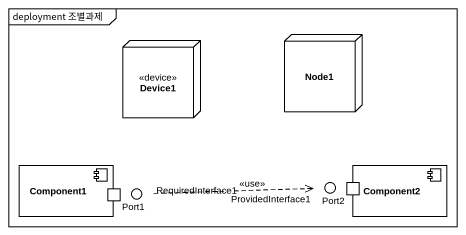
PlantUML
@startuml
mainframe deployment 조별과제
node Device1 <<device>>
node Node1
component Component1 {
  port Port1
}
component Component2 {
  port Port2
}
() RequiredInterface1
() ProvidedInterface1
RequiredInterface1 .right.> ProvidedInterface1 : <<use>>
@enduml
